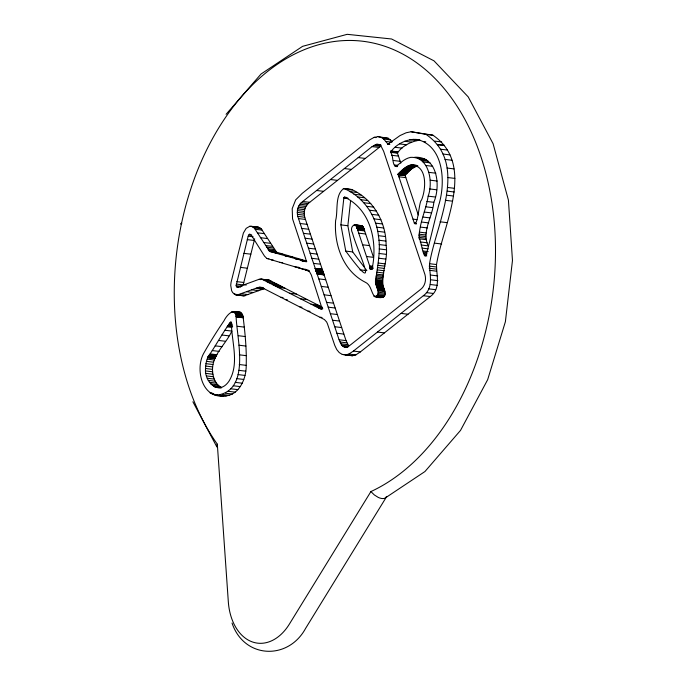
<?xml version="1.0" encoding="UTF-8"?>
<svg xmlns="http://www.w3.org/2000/svg" width="686" height="686" viewBox="0 0 686 686"><rect width="100%" height="100%" fill="white"/><g stroke="black" fill="none" stroke-linecap="round" stroke-linejoin="round"><path stroke-width="1.03" d="M215.798 395.308C251.779 391.492 236.507 338.361 236.061 315.389C233.54 306.882 225.968 316.495 224.176 320.499C216.896 331.261 209.899 342.331 203.536 353.624C195.21 369.111 201.744 398.172 223.439 395.994C238.891 396.439 246.463 378.595 246.205 365.355C246.72 348.917 245.022 332.513 243.024 316.229C242.338 310.981 235.761 312.662 232.177 311.787M257.456 287.751L259.685 287.202L262.738 288.009L324.427 319.565L326.665 322.026L327.548 324.075L334.759 345.384L336.749 349.568L339.261 352.604L342.245 354.413L345.487 354.902L348.857 354.079L353.384 351.086L423.348 295.717C434.135 287.777 429.41 274.546 429.565 263.707C435.559 225.008 469.636 164.151 425.929 134.345L411.103 131.746L406.112 132.784L400.067 135.545L387.976 144.137L383.706 139.052L381.39 137.474L378.055 136.634L374.119 137.354L369.797 139.79L302.269 193.332L295.675 199.858L292.202 208.647L292.553 218.825L305.321 257.559L306.136 260.406L305.682 261.538L269.684 251.393L254.197 227.906L251.505 226.329L249.73 226.303L246.163 228.369L243.384 233.034L231.071 282.272L230.719 285.282L231.636 290.71L232.725 292.665L235.692 294.843L244.07 295.872L264.419 288.592L257.456 287.751L237.107 295.04M345.487 354.902L352.45 355.742L355.82 354.911L360.347 351.927L430.311 296.558C441.107 288.617 436.373 275.378 436.528 264.547C442.521 225.84 476.599 164.992 432.892 135.185L411.103 131.746M375.113 296.695C381.287 294.517 376.194 287.031 375.474 282.709C377.129 267.163 381.124 251.47 378.398 235.684C376.228 215.318 362.868 196.419 343.909 188.487C334.571 194.695 338.241 210.962 335.625 220.54C333.859 244.13 342.863 270.764 365.003 282.083C371.22 284.733 370.946 292.425 374.685 296.626C378.346 297.878 385.652 299.122 385.18 293.059C384.897 290.555 383.766 288.266 383.071 285.873C381.356 272.556 388.379 259.042 386.107 245.399C386.278 222.238 373.313 199.42 352.055 189.645L343.266 188.599M323.989 274.503L317.026 273.663L339.081 339.776L341.748 345.187L348.72 346.027L346.044 340.608L323.946 274.374L316.983 273.534L298.487 218.594C296.06 212.694 297.261 205.234 302.749 201.47L372.086 146.607L376.494 144.317L380.756 144.609M323.946 274.374L305.45 219.434C303.032 213.535 304.224 206.074 309.712 202.31L380.627 146.332L373.664 145.492M417.834 139.678C444.434 146.521 445.574 183.908 438.663 205.32C434.452 221.707 430.697 238.222 426.272 254.549C423.639 261.683 420.938 238.994 419.24 238.831C418.597 224.365 426.015 210.422 428.158 196.153C433.278 182.425 429.445 156.348 410.64 157.36C404.757 158.526 400.444 162.796 396.079 166.561C391.792 165.515 393.721 154.907 390.514 152.318C396.182 143.597 409.002 137.457 419.823 139.918M421.195 245.022L428.158 245.862C421.496 231.508 432.592 216.673 433.818 202.31C440.858 186.026 437.677 155.945 414.593 157.274M205.543 368.493C205.689 363.76 206.572 358.692 209.479 354.825C216.69 343.995 222.933 332.521 230.505 321.957C230.822 321.683 231.285 321.923 231.371 322.291C231.362 341.585 239.946 363.974 228.764 381.502C218.234 396.362 204.102 381.399 205.543 368.493L212.506 369.334C212.531 376.151 214.872 383.92 221.192 387.427M212.506 369.334C212.669 354.216 226.028 344.038 231.868 331.081L224.905 330.249M400.838 163.131L397.477 153.158C401.524 146.152 411.54 141.144 419.763 140.21L412.8 139.369M236.113 285.693L248.169 236.19L249.704 234.029L251.453 235.401L264.522 256.118L266.897 258.476L306.951 270.353L309.626 271.845L311.333 274.992L322.111 308.691L321.262 309.309L261.992 279.253L258.922 279.356L237.828 287.1L236.61 286.868L236.113 285.693L242.081 286.414M398.112 174.424C401.027 170.531 405.392 166.852 410.091 165.137C427.687 163.945 426.255 188.959 421.521 200.02C419 201.101 418.16 225.857 414.31 223.07L398.112 174.424L405.074 175.264L418.28 214.941M405.074 175.264L411.686 168.842L417.054 165.969L410.091 165.137M340.899 224.888L343.858 197.92C343.943 197.534 344.321 197.062 344.758 197.251C370.869 209.624 377.557 241.669 372.301 267.797L370.714 269.238L370.054 268.835L369.651 265.842L357.698 230.093C356.677 221.098 348.702 226.028 352.535 233.12C357.74 252.894 382.496 300.948 345.761 251.093L340.899 224.888L347.862 225.72L352.724 251.934L364.3 267.248M347.862 225.72L350.597 200.835M240.623 312.79L240.735 312.336L233.763 311.53L240.726 312.379M240.675 312.593L233.746 311.624M254.686 238.754L243.204 284.904L236.233 284.073M240.7 312.482L233.712 311.753M217.325 444.202L228.318 601.751A51.459 35.312 -83.1 0 0 252.105 641.839A51.459 35.312 -83.1 0 0 289.423 624.037L370.894 491.57A232.211 159.349 -83.1 0 0 482.79 162.531A232.211 159.349 -83.1 0 0 247.509 89.96A232.211 159.349 -83.1 0 0 217.325 444.202L216.742 445.24L216.93 447.032L192.895 401.79M386.192 497.35L305.622 628.35C288.077 660.721 243.959 658.749 232.031 623.034M370.894 491.57L374.333 494.94L378.209 497.384A11.928 6.32 43 0 0 384.923 498.19L386.75 496.432M226.088 114.305L261.049 74.011L302.603 46.331L347.202 34.326L391.612 38.991L434.006 60.848L468.204 96.88L493.105 143.751L508.412 200.098L512.468 260.448L505.393 321.7L487.677 379.658L460.529 430.388L424.951 471.531L386.004 497.479M360.21 226.123C363.237 224.382 363.897 228.935 364.66 230.933L373.51 257.344L366.547 256.504M349.568 189.722L351.961 189.593M222.95 396.096L221.406 395.608M265.885 280.197L269.281 280.214L322.514 307.345L315.551 306.505M341.748 345.187C344.08 348.471 348.514 346.824 350.932 344.552L420.064 289.852C425.586 286.071 426.735 278.576 424.308 272.651L383.637 151.254L381.056 146.135L377.772 144.249M305.913 260.826L276.647 252.234L261.16 228.738L258.468 227.169L249.73 226.303M425.929 134.345L432.892 135.185M434.735 141.11L441.698 141.951M409.448 139.747L416.411 140.579M423.768 141.548L425.757 141.779M378.055 136.634L388.353 138.315L392.315 141.685M381.39 137.474L388.353 138.315M437.299 144.377L444.262 145.218M437.582 144.763L444.545 145.595M374.119 137.354L376.108 137.594M404.68 141.273L411.651 142.113M383.706 139.052L390.668 139.893M385.892 141.445L391.869 142.156M399.715 143.94L406.678 144.78M440.541 149.222L447.504 150.062M387.504 143.863L389.579 144.214M387.693 144.06L389.802 144.352M376.494 144.317L380.481 144.789M375.131 144.729L381.099 145.449M395.076 147.293L402.039 148.125M443.002 154.041L449.965 154.882M372.086 146.607L379.049 147.447M390.78 150.963L397.743 151.803M390.574 151.237L397.546 152.078M390.463 151.58L397.426 152.412M390.437 151.949L397.4 152.789M390.514 152.318L397.477 153.158M445.025 159.418L451.988 160.25M417.928 158.217L424.891 159.058M391.509 155.268L398.472 156.108M419.729 159.178L426.692 160.018M421.436 160.438L428.398 161.27M423.039 161.982L430.002 162.822M393.267 160.481L400.23 161.313M425.697 165.463L432.66 166.304M447.032 168.044L453.995 168.885M358.212 157.583L365.184 158.415M412.552 164.854L416.531 165.335M411.326 164.906L416.299 165.506M415.905 165.66L417.894 165.901M408.83 165.54L415.793 166.381M407.561 166.123L414.533 166.955M394.793 165.009L397.777 165.369M406.404 166.801L413.366 167.641M405.555 167.375L412.518 168.216M395.213 166.252L397.203 166.492M395.29 166.406L397.28 166.647M404.723 168.001L411.686 168.842M403.9 168.67L410.863 169.502M428.887 172.358L435.85 173.198M403.094 169.356L410.057 170.197M402.296 170.068L409.259 170.908M401.507 170.788L408.47 171.629M400.796 171.457L407.758 172.289M400.453 171.766L407.415 172.606M447.898 177.554L454.861 178.394M400.118 172.083L407.081 172.915M399.784 172.383L406.747 173.224M399.458 172.683L406.421 173.524M399.132 172.983L406.095 173.815M398.806 173.266L405.769 174.107M398.472 173.549L405.443 174.39M398.352 173.687L405.315 174.527M398.257 173.841L405.22 174.681M398.18 174.021L405.143 174.861M398.129 174.218L405.1 175.059M398.12 174.621L405.092 175.462M398.163 174.819L405.126 175.659M344.346 168.55L351.309 169.391M430.225 180.195L437.188 181.035M398.815 176.774L405.786 177.614M447.649 187.492L454.612 188.333M429.71 188.95L436.673 189.79M447.238 191.145L454.201 191.986M330.481 179.526L337.443 180.367M446.526 195.184L453.489 196.016M428.158 196.153L435.121 196.993M445.351 200.312L452.323 201.144M343.909 188.487L351.755 189.49M345.547 189.062L352.518 189.893M349.989 191.634L356.952 192.474M426.855 201.47L433.818 202.31M353.976 194.241L360.939 195.081M316.615 190.494L323.578 191.334M357.552 196.916L364.515 197.748M425.543 206.778L432.506 207.609M344.406 197.225L346.567 197.448M344.243 197.311L346.233 197.551M344.08 197.465L346.07 197.705M343.952 197.671L347.931 198.151M360.767 199.686L367.73 200.518M343.858 197.92L347.836 198.4M363.812 202.739L370.774 203.579M424.231 212.034L431.194 212.866M366.83 206.332L373.793 207.172M302.749 201.47L309.712 202.31M369.514 210.208L376.477 211.048M422.97 217.059L429.933 217.891M301.24 202.799L308.203 203.639M299.971 204.196L306.942 205.037M440.052 221.792L447.015 222.633M412.998 219.151L416.977 219.631M371.881 214.384L378.844 215.215M298.959 205.663L305.922 206.503M298.187 207.215L305.15 208.055M421.727 222.058L428.69 222.89M297.647 208.844L304.618 209.684M414.31 223.07L416.299 223.31M414.413 223.362L416.402 223.602M414.498 223.525L416.488 223.756L414.61 223.645M373.947 218.868L380.91 219.709M297.347 210.576L304.31 211.417M420.484 227.092L427.447 227.924M297.278 212.403L304.241 213.243M375.534 223.13L382.496 223.97M297.45 214.341L304.413 215.181M297.853 216.407L304.816 217.248M419.257 232.125L426.22 232.966M376.725 227.16L383.688 227.992M354.628 224.811L361.599 225.643M355.185 224.974L362.157 225.814M353.959 224.897L360.922 225.737M355.605 225.282L362.568 226.114M298.487 218.594L305.45 219.434M355.991 225.728L362.963 226.569M356.343 226.294L363.306 227.135M418.854 234.149L425.817 234.981M356.617 226.903L363.58 227.743M356.857 227.589L363.829 228.429M357.046 228.138L364.009 228.978M357.097 228.301L364.06 229.141M418.794 235.744L425.757 236.584M357.149 228.464L364.112 229.304M357.2 228.618L364.172 229.458M377.677 231.336L384.64 232.177M357.415 229.261L364.386 230.102M357.698 230.093L364.66 230.933M418.914 237.347L425.886 238.188M300.134 223.507L307.096 224.348M419.24 238.831L426.203 239.671M358.727 233.154L365.689 233.995M378.398 235.684L385.361 236.524M434.718 243.161L441.681 244.002M420.192 241.935L427.155 242.775M301.771 228.421L308.743 229.253M378.886 240.237L385.849 241.078M251.505 226.329L258.468 227.169M252.98 226.929L259.943 227.769M303.418 233.326L310.381 234.166M254.197 227.906L261.16 228.738M422.233 248.135L428.201 248.855M255.303 229.278L262.266 230.119M379.144 244.559L386.107 245.399M423.202 251.007L428.175 251.608M362.62 244.782L369.583 245.622M423.622 252.242L426.606 252.602M305.064 238.239L312.027 239.071M257.379 232.811L264.342 233.652M424.042 253.494L427.026 253.854M379.204 248.932L386.167 249.773M424.471 254.763L426.46 255.003M424.78 255.698L426.769 255.938M248.778 234.741L251.762 235.101M248.169 236.19L253.143 236.79M306.711 243.144L313.674 243.984M260.371 237.699L267.334 238.539M379.084 253.477L386.046 254.317M345.761 251.093L352.724 251.934M247.277 239.637L254.24 240.469M263.415 242.475L270.387 243.316M308.4 248.203L315.371 249.044M429.565 263.707L436.528 264.547M378.775 258.219L385.738 259.059M265.379 245.494L272.342 246.334M429.144 266.099L436.107 266.94M266.434 247.131L273.405 247.972M310.098 253.254L317.061 254.094M267.497 248.786L274.469 249.627M429.17 268.252L436.133 269.092M378.295 263.038L385.266 263.878M268.355 250.09L275.318 250.922M269.023 250.87L275.986 251.711M429.65 270.344L436.613 271.184M269.684 251.393L276.647 252.234M270.035 251.565L277.11 252.439M378.003 265.328L384.966 266.168M275.129 253.074L282.092 253.914M311.787 258.313L318.758 259.154M369.651 265.842L372.635 266.202M285.256 256.032L292.219 256.873M369.763 266.374L372.747 266.734M377.66 267.617L384.623 268.458M369.831 266.983L372.815 267.334M369.883 267.566L372.867 267.926M430.731 275.069L437.702 275.901M295.323 258.948L302.286 259.78M369.917 267.909L372.901 268.269M369.951 268.252L372.935 268.612M243.856 253.34L250.819 254.18M369.986 268.595L371.975 268.835M300.751 260.509L306.728 261.229M370.054 268.835L372.044 269.075M301.917 260.843L305.896 261.323M370.166 269.032L372.155 269.272M377.274 269.898L384.237 270.738M303.126 261.195L306.11 261.555M303.546 261.306L306.685 261.752M313.485 263.373L320.448 264.204M266.897 258.476L268.895 258.716M359.901 269.812L366.864 270.644L365.578 268.946M376.871 272.171L383.834 273.011M271.364 259.874L273.354 260.114M430.937 279.819L437.9 280.66M279.674 262.352L282.658 262.712M376.511 274.151L383.474 274.992M376.271 275.463L383.234 276.295M315.174 268.423L322.137 269.264M315.217 268.552L322.18 269.384M315.26 268.672L322.223 269.504M315.303 268.792L322.266 269.624M315.337 268.912L322.343 269.872M294.92 266.845L298.899 267.326M315.517 269.409L322.48 270.25M376.031 276.784L383.002 277.624M315.637 269.795L322.6 270.627M298.376 267.857L300.365 268.097M315.757 270.164L322.72 271.004M315.869 270.541L322.832 271.382M301.831 268.878L305.81 269.349M430.242 284.501L437.205 285.342M315.972 270.919L322.935 271.759M375.799 278.113L382.762 278.953M316.066 271.099L323.029 271.93M305.424 269.932L308.657 270.361M316.16 271.287L323.123 272.119M305.922 270.07L308.391 270.438M307.491 270.541L309.48 270.781M316.255 271.476L323.217 272.316M316.34 271.69L323.303 272.522M316.426 271.905L323.389 272.745M316.538 272.188L323.5 273.028M375.576 279.442L382.539 280.282M316.64 272.488L323.603 273.32M316.743 272.788L323.706 273.62M316.838 273.088L323.809 273.928M316.941 273.397L323.903 274.237M375.422 280.454L382.385 281.294M317.069 273.791L324.032 274.632M317.112 273.928L324.075 274.76M317.155 274.057L324.126 274.897M375.379 281.209L382.342 282.04M375.396 281.963L382.359 282.804M428.699 288.857L435.661 289.698M375.474 282.709L382.436 283.55M375.619 283.404L382.582 284.244M240.357 267.369L247.32 268.209M375.842 284.201L382.814 285.042M376.108 285.033L383.071 285.873M318.767 278.885L325.73 279.725M376.374 285.848L383.337 286.688M426.375 292.622L433.346 293.462M376.648 286.662L383.611 287.503M376.914 287.46L383.886 288.3M377.137 288.086L384.1 288.926M377.351 288.72L384.314 289.561M377.557 289.363L384.52 290.195M377.763 289.998L384.735 290.838M423.348 295.717L430.311 296.558M378.012 290.821L384.975 291.661M378.218 292.219L385.18 293.059M261.04 279.065L269.169 280.171M321.262 286.405L328.225 287.245M259.985 279.099L269.281 280.214M378.123 293.539L385.095 294.38M258.922 279.356L260.912 279.596M264.093 280.24L271.056 281.071M377.763 294.731L384.726 295.572M267.111 281.749L274.074 282.589M377.137 295.709L384.1 296.541M270.113 283.292L277.075 284.133M376.494 296.266L383.457 297.098M373.947 296.155L375.937 296.395M378.921 296.755L380.91 296.995L380.627 296.609M376.031 296.515L382.994 297.355M374.29 296.438L382.531 297.501M272.514 284.553L279.485 285.385M273.937 285.29L280.9 286.131M275.36 286.028L282.323 286.868M236.807 281.629L243.77 282.469M278.104 287.434L285.067 288.274M244.276 284.784L246.265 285.024M324.049 294.817L331.012 295.657M259.685 287.202L262.841 287.511M258.476 287.408L263.45 288M256.495 288.094L263.458 288.935M255.535 288.429L262.498 289.269M238.617 286.894L240.606 287.134M236.61 286.868L238.599 287.108M289.423 293.222L296.386 294.062M251.651 289.801L258.613 290.641M246.463 291.696L253.434 292.536M300.348 298.796L307.311 299.636M326.545 302.337L333.507 303.178M281.037 297.295L283.026 297.535M241.283 293.754L248.255 294.594M285.367 299.516L287.357 299.756M401.07 313.399L408.033 314.239M234.14 294.08L236.13 294.32M238.599 294.826L245.562 295.666M235.692 294.843L244.07 295.872M310.998 304.215L317.961 305.056M328.157 307.174L335.12 308.005M313.682 305.579L320.645 306.419M317.455 307.448L322.437 308.04M318.733 308.065L322.712 308.546M319.693 308.537L322.677 308.897M299.971 306.976L301.969 307.217M330.343 313.691L337.306 314.531M308.04 311.084L310.029 311.324M320.062 317.232L322.051 317.472M332.521 320.216L339.484 321.048M234.055 312.156L241.018 312.996M231.268 312.044L234.252 312.404M234.732 312.687L241.695 313.528M235.298 313.416L242.261 314.248M235.744 314.317L242.707 315.157M334.708 326.733L341.671 327.574M377.471 332.067L384.434 332.907M236.061 315.389L243.024 316.229M236.198 316.272L243.178 317.206M236.233 316.538L243.196 317.378M236.258 316.735L243.221 317.575M236.276 316.889L243.247 317.798M336.895 333.25L343.858 334.091M229.733 323.003L231.722 323.243M229.167 323.826L232.151 324.186M228.558 324.71L232.537 325.181M237.322 326.27L244.285 327.111M228.026 325.481L232.005 325.953M227.675 325.987L232.648 326.579M339.081 339.776L346.044 340.608M227.109 326.819L232.082 327.419M339.922 341.988L346.884 342.829M340.805 343.789L347.768 344.629M342.768 346.19L347.742 346.79M343.866 346.833L347.845 347.313M345.049 347.107L347.039 347.348M238.256 335.694L245.219 336.534M221.921 335.008L228.884 335.848M353.384 351.086L360.347 351.927M348.857 354.079L355.82 354.911M342.245 354.413L352.45 355.742M218.551 340.436L225.514 341.276M238.968 345.212L245.931 346.053M215.19 345.847L222.161 346.679M212.24 350.563L219.203 351.404M239.337 354.825L246.3 355.665M210.096 353.907L217.059 354.748M209.564 354.688L216.536 355.528M209.479 354.825L216.442 355.657M209.393 354.954L216.356 355.785M209.307 355.082L216.27 355.923M209.221 355.211L216.184 356.051M208.913 355.674L215.876 356.506M208.776 355.871L215.747 356.711M208.647 356.068L215.61 356.909M208.51 356.266L215.481 357.097M208.381 356.454L215.344 357.295M208.244 356.643L215.215 357.475M208.141 356.814L215.104 357.646M208.09 356.96L215.052 357.792M208.038 357.106L215.001 357.946M207.978 357.252L214.941 358.092M207.918 357.397L214.889 358.238M207.858 357.543L214.821 358.384M207.789 357.698L214.761 358.529M207.189 359.147L214.152 359.987M239.243 364.515L246.205 365.355M206.477 361.351L213.44 362.191M205.963 363.666L212.926 364.506M205.646 366.058L212.617 366.899M238.822 370.329L245.794 371.169M238.042 374.582L245.005 375.422M205.646 370.946L212.609 371.786M205.954 373.39L212.917 374.23M236.841 378.612L243.804 379.452M206.52 375.919L213.483 376.76M207.292 378.26L214.255 379.101M235.247 382.359L242.209 383.2M208.278 380.396L215.241 381.236M209.453 382.299L216.416 383.14M233.266 385.764L240.229 386.604M210.816 383.963L217.779 384.803M212.351 385.369L219.323 386.209M213.543 386.201L220.738 387.178M213.998 386.467L220.961 387.307M214.229 386.587L221.424 387.539M214.692 386.801L221.655 387.641M230.908 388.799L237.87 389.639M217.033 387.487L221.021 387.967M228.275 391.312L235.238 392.152M225.445 393.215L232.408 394.056M210.088 392.924L212.077 393.164M222.461 394.493L229.424 395.325M210.422 393.172L213.406 393.532M211.434 393.575L213.423 393.815M212.926 394.167L214.915 394.407M219.357 395.119L226.32 395.959M214.444 394.776L217.428 395.136M216.476 395.162L223.79 395.976M215.524 395.205L223.267 396.028M381.648 297.458L382.076 297.535M181.318 224.425A12.177 1.586 14 0 1 181.816 223.293M209.136 355.339L216.099 356.18L209.136 355.339"/></g></svg>
